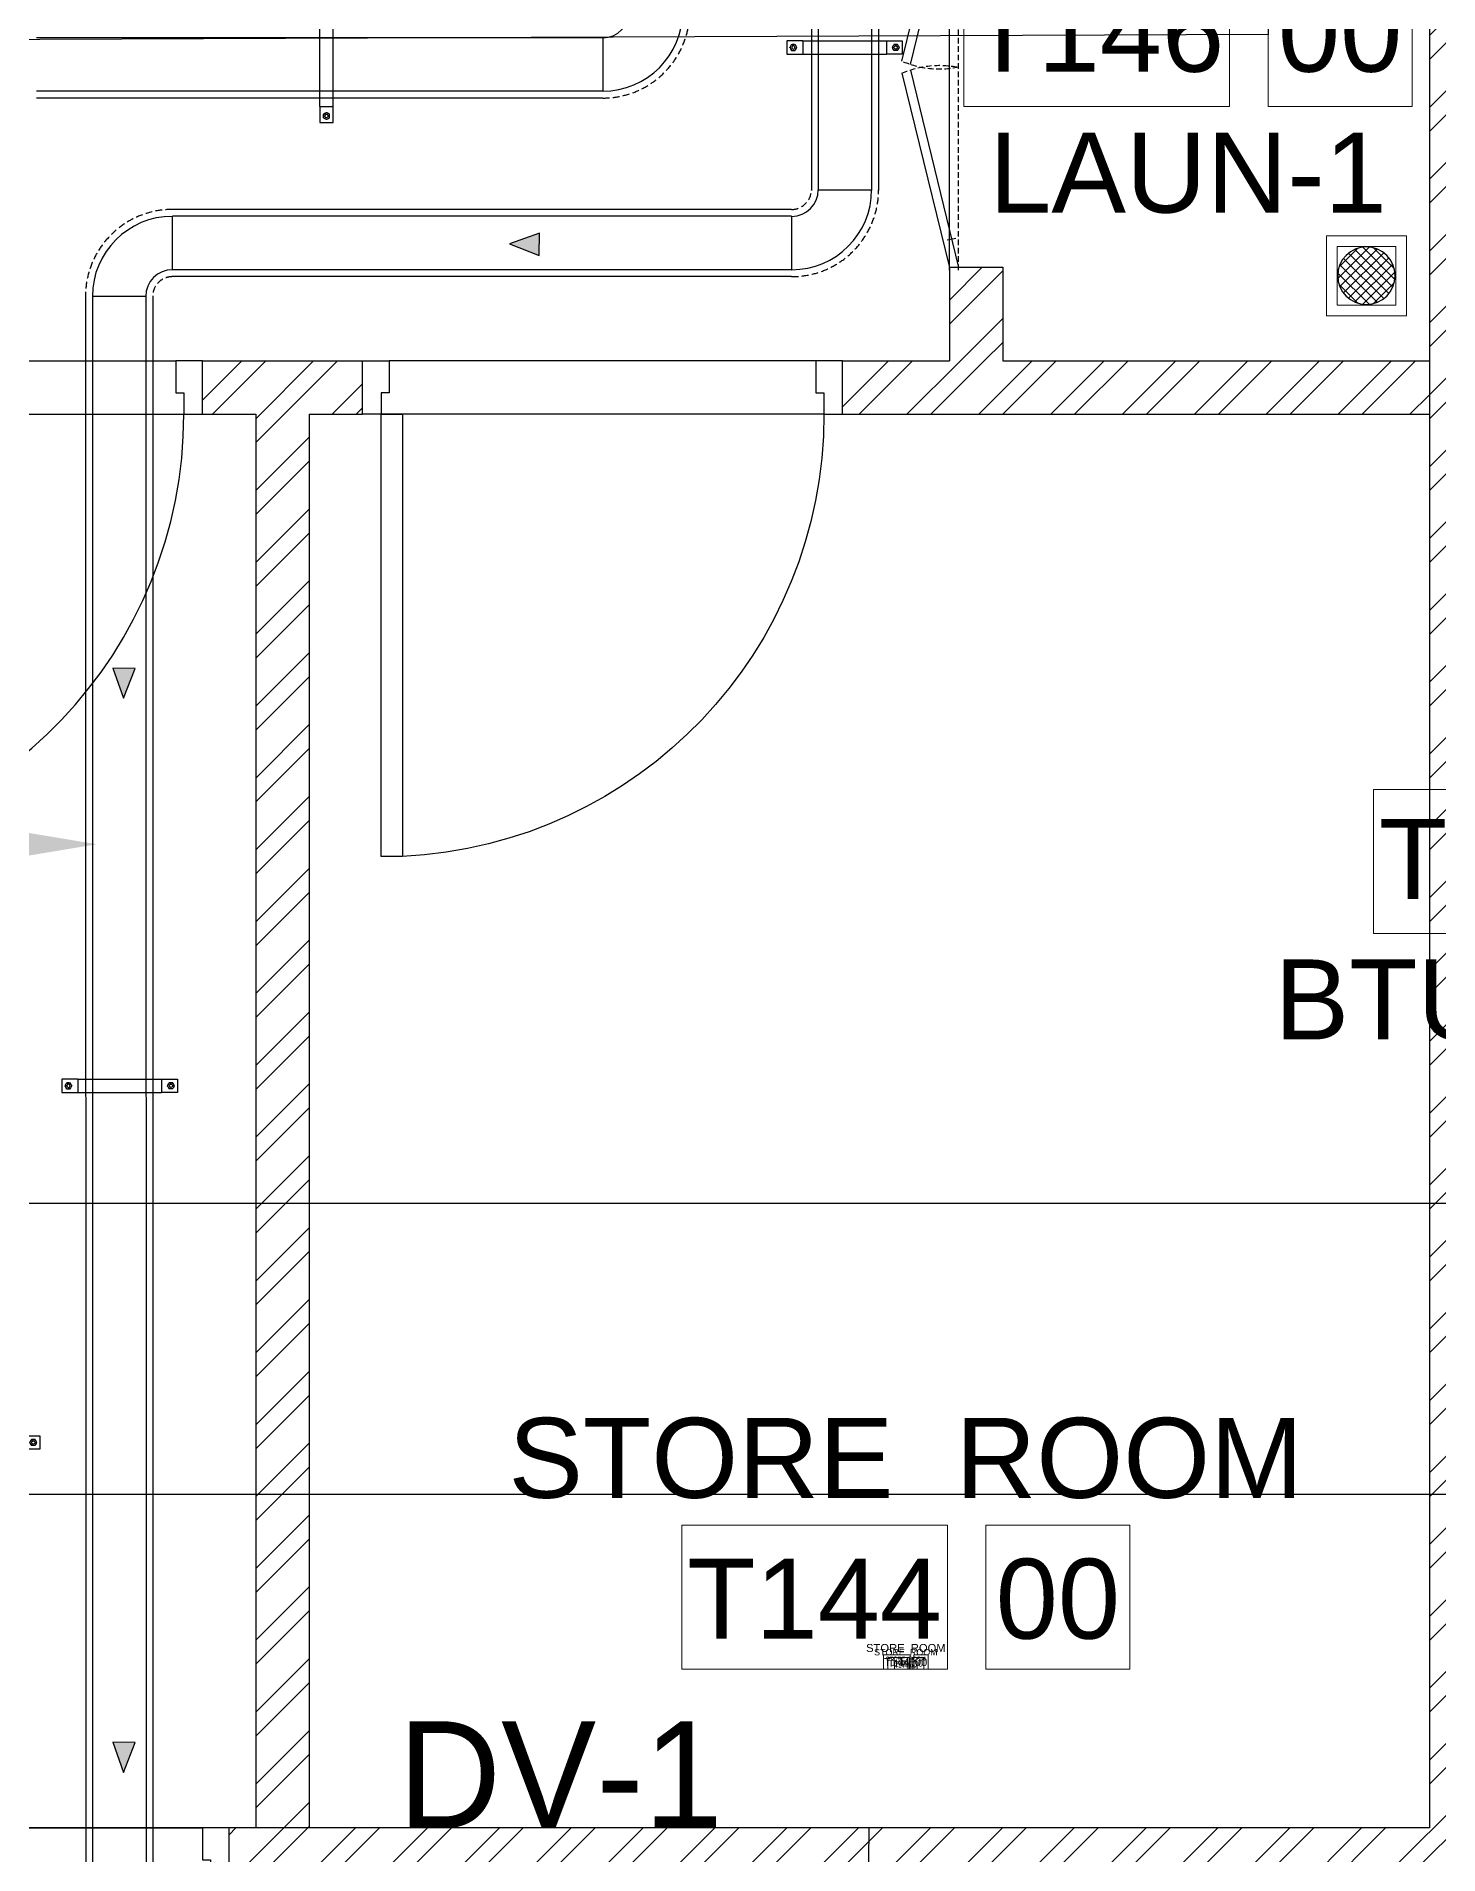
# Model space of a CAD drawing. Header units: millimetres. Extents: x -9226 to 166212, y -13 to 97274.
# Drawn here: x 34539 to 37167, y 36030 to 39438 of the extents above; entities that cross this region are included whole.
import ezdxf
from ezdxf.enums import TextEntityAlignment as Align

# ---------------------------------------------------------------- set-up
doc = ezdxf.new("R2010")
doc.units = ezdxf.units.MM
for name, pattern in [('01-AT-PLA Floor Plans$0$DASHED', [19.05, 12.7, -6.35]), ('23491-XR-AR-2ND FLOOR PLAN$0$23491-XR-AR-TYP FLOOR 3RD TO 18TH$0$23491-XR-AR-TYP-FLOOR$0$Zone-6_30May22$0$HIDDEN', [0.375, 0.25, -0.125]), ('HIDDEN', [9.525, 6.35, -3.175])]:
    doc.linetypes.add(name, pattern=pattern)
doc.layers.get('0').update_dxf_attribs({"color": 8})
for name, color, linetype in [('1.INS', 8, 'Continuous'), ('1.support 2', 7, 'Continuous'), ('23491-GN-XR-PLOT LIMIT$0$RETAIL', 8, 'Continuous'), ('23491-XR-AR-2ND FLOOR PLAN$0$23491-XR-AR-TYP FLOOR 3RD TO 18TH$0$23491-XR-AR-TYP-FLOOR$0$A-VM-FURNITURE', 8, 'Continuous'), ('23491-XR-AR-2ND FLOOR PLAN$0$23491-XR-AR-TYP FLOOR 3RD TO 18TH$0$NEC-DR-FIXTURES', 8, 'Continuous'), ('EAD', 30, 'Continuous'), ('ETA-AC-SUPPORT', 25, 'Continuous'), ('FAD', 3, 'Continuous'), ('INCHULATION', 253, 'Continuous'), ('VCD SHE', 7, 'Continuous')]:
    doc.layers.add(name, color=color, linetype=linetype)
for name, color, linetype, lineweight in [('1.TAGGING', 7, 'Continuous', 5), ('1.XREF', 8, 'Continuous', 9), ('23491-XR-AR-2ND FLOOR PLAN$0$23491-XR-AR-2ND FLOOR PLAN$0$23491-XR-AR-TYP-FLOOR$0$A-WALL-PATT', 8, 'Continuous', 5), ('23491-XR-AR-2ND FLOOR PLAN$0$23491-XR-AR-2ND FLOOR PLAN$0$23491-XR-AR-TYP-FLOOR$0$Zone-6_30May22$0$TYP$0$2B+G+19+R Typical Floor$0$A-DOOR', 8, 'Continuous', 25), ('23491-XR-AR-2ND FLOOR PLAN$0$23491-XR-AR-2ND FLOOR PLAN$0$A-WALL', 8, 'Continuous', 30), ('23491-XR-AR-2ND FLOOR PLAN$0$23491-XR-AR-TYP FLOOR 3RD TO 18TH$0$23491-XR-AR-TYP-FLOOR$0$Zone-6_30May22$0$WALL', 8, 'Continuous', 35), ('23491-XR-AR-2ND FLOOR PLAN$0$23491-XR-AR-TYP FLOOR 3RD TO 18TH$0$A-FLOR-IDEN', 8, 'Continuous', 9), ('23491-XR-AR-2ND FLOOR PLAN$0$23491-XR-AR-TYP FLOOR 3RD TO 18TH$0$A-FLOR-IDEN @ 10', 8, 'Continuous', 9), ('23491-XR-AR-2ND FLOOR PLAN$0$23491-XR-AR-TYP FLOOR 3RD TO 18TH$0$A-FLOR-IDEN @ 100', 8, 'Continuous', 9), ('23491-XR-AR-2ND FLOOR PLAN$0$23491-XR-AR-TYP FLOOR 3RD TO 18TH$0$A-FLOR-IDEN @ 5', 8, 'Continuous', 9), ('23491-XR-AR-2ND FLOOR PLAN$0$23491-XR-AR-TYP FLOOR 3RD TO 18TH$0$A-FLOR-IDEN @ 8', 8, 'Continuous', 9), ('23491-XR-AR-2ND FLOOR PLAN$0$A-FLOR-IDEN', 8, 'Continuous', 9), ('23491-XR-AR-2ND FLOOR PLAN$0$A-FLOR-IDEN @ 10', 8, 'Continuous', 9), ('23491-XR-AR-2ND FLOOR PLAN$0$A-FLOR-IDEN @ 100', 8, 'Continuous', 9), ('23491-XR-AR-2ND FLOOR PLAN$0$A-FLOR-IDEN @ 5', 8, 'Continuous', 9), ('23491-XR-AR-2ND FLOOR PLAN$0$A-FLOR-IDEN @ 8', 8, 'Continuous', 9), ('23491-XR-AR-2ND FLOOR PLAN$0$A-WALL', 8, 'Continuous', 30), ('23491-XR-AR-2ND FLOOR PLAN$0$A-WALL-CAVI', 8, 'Continuous', 15), ('A-ANNO-DIMS', 8, 'Continuous', 9)]:
    doc.layers.add(name, color=color, linetype=linetype, lineweight=lineweight)
doc.styles.add('23491-XR-AR-2ND FLOOR PLAN$0$23491-XR-AR-2ND FLOOR PLAN$0$SDC-TEXT_4_2', font='arial.ttf')
doc.styles.add('23491-XR-AR-2ND FLOOR PLAN$0$23491-XR-AR-TYP FLOOR 3RD TO 18TH$0$SDC-TEXT_4_2', font='arial.ttf')
doc.styles.add('23491-XR-AR-2ND FLOOR PLAN$0$SDC-TEXT_4_2', font='arial.ttf')
doc.styles.add('ROMANS', font='isocp.shx', dxfattribs={"width": 0.8})
doc.styles.add('SDC-TEXT-ARB', font='sdc-arb.shx', dxfattribs={"height": 0.5})
doc.dimstyles.new('JSE', dxfattribs={"dimtxt": 50, "dimasz": 150, "dimexe": 0.18, "dimexo": 0.0625, "dimgap": 50, "dimtad": 0, "dimdec": 0, "dimrnd": 5, "dimzin": 0, "dimdsep": 46, "dimtxsty": 'ROMANS', "dimcen": 0.09, "dimclrd": 7, "dimclre": 7, "dimclrt": 7, "dimadec": 0, "dimazin": 0, "dimtfac": 1, "dimtdec": 0, "dimtofl": 0, "dimtmove": 0, "dimatfit": 3, "dimfxl": 1, "dimtolj": 1, "dimtzin": 0, "dimarcsym": 1})
doc.dimstyles.new('JSE-1.25', dxfattribs={"dimtxt": 200, "dimasz": 150, "dimexe": 0.18, "dimexo": 0.0625, "dimgap": 20, "dimtad": 1, "dimdec": 0, "dimrnd": 5, "dimzin": 0, "dimdsep": 46, "dimtxsty": 'ROMANS', "dimcen": 0.09, "dimclrd": 256, "dimclre": 256, "dimclrt": 7, "dimadec": 0, "dimazin": 0, "dimtfac": 1, "dimtdec": 0, "dimtofl": 0, "dimtmove": 0, "dimatfit": 3, "dimfxl": 1, "dimtolj": 1, "dimtzin": 0, "dimarcsym": 0})

# ---------------------------------------------------------------- blocks, each defined once
blk = doc.blocks.new('23491-GN-XR-PLOT LIMIT')
at = {"layer": '23491-GN-XR-PLOT LIMIT$0$RETAIL', "color": 8}
blk.add_lwpolyline([(48271.7, 23525.6), (50500, 25555.4), (50500, 80172.6), (48692.6, 81480), (5000, 81480), (5000, 71480), (40000, 71480), (40000, 32256.2, 0.000401), (5000, 26236.7), (5000, 16088.4, -0.000496)], format="xyb", close=True, dxfattribs=at)
blk = doc.blocks.new('*U507')
at = {"color": 8, "linetype": 'ByBlock'}
for points in [[(1.3, 0), (-7, 0), (-7, 4.5), (1.3, 4.5)], [(2.5, 0), (7, 0), (7, 4.5), (2.5, 4.5)]]:
    blk.add_lwpolyline(points, close=True, dxfattribs=at)
at = {"color": 8, "linetype": 'ByBlock', "style": '23491-XR-AR-2ND FLOOR PLAN$0$SDC-TEXT_4_2'}
for tag, p in [('ROOM-NAME-2', (0, 9.95)), ('ROOM-NAME-1', (0, 6.6)), ('ROOM-NO.', (-2.85, 2.2)), ('ROOM-FINISH', (4.75, 2.2))]:
    blk.add_attdef(tag, text='', height=2.5, dxfattribs=at).set_placement(p, align=Align.MIDDLE_CENTER)
blk = doc.blocks.new('*U833')
at = {"layer": '23491-XR-AR-2ND FLOOR PLAN$0$A-FLOR-IDEN @ 10', "color": 8}
ref = blk.add_blockref('*U507', (37465, 38026.6, 0), dxfattribs=dict(at, xscale=-5.999999999999999, yscale=5.999999999999999, zscale=5.999999999999999, rotation=180))
ref.add_attrib('ROOM-NO.', 'T162', dxfattribs={"layer": '0', "color": 0, "linetype": 'ByBlock', "height": 15, "style": '23491-XR-AR-2ND FLOOR PLAN$0$SDC-TEXT_4_2'}).set_placement((37447.9, 38013.6, 0), align=Align.MIDDLE_CENTER)
ref.add_attrib('ROOM-FINISH', '00', dxfattribs={"layer": '0', "color": 0, "linetype": 'ByBlock', "height": 15, "style": '23491-XR-AR-2ND FLOOR PLAN$0$SDC-TEXT_4_2'}).set_placement((37493.5, 38013.6, 0), align=Align.MIDDLE_CENTER)
ref.add_attrib('ROOM-NAME-1', 'BTU METER', dxfattribs={"layer": '0', "color": 0, "linetype": 'ByBlock', "height": 15, "style": '23491-XR-AR-2ND FLOOR PLAN$0$SDC-TEXT_4_2'}).set_placement((37465, 37987.2, 0), align=Align.MIDDLE_CENTER)
at = {"layer": '23491-XR-AR-2ND FLOOR PLAN$0$A-FLOR-IDEN @ 100', "color": 8}
ref = blk.add_blockref('*U507', (37465, 38026.6, 0), dxfattribs=dict(at, xscale=-60, yscale=60, zscale=60, rotation=180))
ref.add_attrib('ROOM-NO.', 'T162', dxfattribs={"layer": '0', "color": 0, "linetype": 'ByBlock', "height": 150, "style": '23491-XR-AR-2ND FLOOR PLAN$0$SDC-TEXT_4_2'}).set_placement((37294, 37896.5, 0), align=Align.MIDDLE_CENTER)
ref.add_attrib('ROOM-FINISH', '00', dxfattribs={"layer": '0', "color": 0, "linetype": 'ByBlock', "height": 150, "style": '23491-XR-AR-2ND FLOOR PLAN$0$SDC-TEXT_4_2'}).set_placement((37750, 37896.5, 0), align=Align.MIDDLE_CENTER)
ref.add_attrib('ROOM-NAME-1', 'BTU METER', dxfattribs={"layer": '0', "color": 0, "linetype": 'ByBlock', "height": 150, "style": '23491-XR-AR-2ND FLOOR PLAN$0$SDC-TEXT_4_2'}).set_placement((37465, 37633.1, 0), align=Align.MIDDLE_CENTER)
at = {"layer": '23491-XR-AR-2ND FLOOR PLAN$0$A-FLOR-IDEN @ 5', "color": 8}
ref = blk.add_blockref('*U507', (37465, 38026.6, 0), dxfattribs=dict(at, xscale=-3, yscale=3, zscale=3, rotation=180))
ref.add_attrib('ROOM-NO.', 'T162', dxfattribs={"layer": '0', "color": 0, "linetype": 'ByBlock', "height": 7.5, "style": '23491-XR-AR-2ND FLOOR PLAN$0$SDC-TEXT_4_2'}).set_placement((37456.4, 38020.1, 0), align=Align.MIDDLE_CENTER)
ref.add_attrib('ROOM-FINISH', '00', dxfattribs={"layer": '0', "color": 0, "linetype": 'ByBlock', "height": 7.5, "style": '23491-XR-AR-2ND FLOOR PLAN$0$SDC-TEXT_4_2'}).set_placement((37479.2, 38020.1, 0), align=Align.MIDDLE_CENTER)
ref.add_attrib('ROOM-NAME-1', 'BTU METER', dxfattribs={"layer": '0', "color": 0, "linetype": 'ByBlock', "height": 7.5, "style": '23491-XR-AR-2ND FLOOR PLAN$0$SDC-TEXT_4_2'}).set_placement((37465, 38006.9, 0), align=Align.MIDDLE_CENTER)
at = {"layer": '23491-XR-AR-2ND FLOOR PLAN$0$A-FLOR-IDEN @ 8', "color": 8}
ref = blk.add_blockref('*U507', (37465, 38026.6, 0), dxfattribs=dict(at, xscale=-4.8, yscale=4.8, zscale=4.8, rotation=180))
ref.add_attrib('ROOM-NO.', 'T162', dxfattribs={"layer": '0', "color": 0, "linetype": 'ByBlock', "height": 12, "style": '23491-XR-AR-2ND FLOOR PLAN$0$SDC-TEXT_4_2'}).set_placement((37451.3, 38016.2, 0), align=Align.MIDDLE_CENTER)
ref.add_attrib('ROOM-FINISH', '00', dxfattribs={"layer": '0', "color": 0, "linetype": 'ByBlock', "height": 12, "style": '23491-XR-AR-2ND FLOOR PLAN$0$SDC-TEXT_4_2'}).set_placement((37487.8, 38016.2, 0), align=Align.MIDDLE_CENTER)
ref.add_attrib('ROOM-NAME-1', 'BTU METER', dxfattribs={"layer": '0', "color": 0, "linetype": 'ByBlock', "height": 12, "style": '23491-XR-AR-2ND FLOOR PLAN$0$SDC-TEXT_4_2'}).set_placement((37465, 37995.1, 0), align=Align.MIDDLE_CENTER)
blk = doc.blocks.new('*U514')
at = {"layer": '23491-XR-AR-2ND FLOOR PLAN$0$23491-XR-AR-2ND FLOOR PLAN$0$23491-XR-AR-TYP-FLOOR$0$Zone-6_30May22$0$TYP$0$2B+G+19+R Typical Floor$0$A-DOOR', "color": 8}
for p, q in [((0.765, 0), (0.035, 0)), ((0.75, -0.1), (0.05, -0.1))]:
    blk.add_line(p, q, dxfattribs=at)
blk.add_lwpolyline([(0.725, 0), (0.725, 0.7289), (0.765, 0.7289), (0.765, 0)], close=True, dxfattribs=at)
for points in [[(0.035, 0), (0, 0), (0, -0.1), (0.05, -0.1), (0.05, -0.04), (0.035, -0.04), (0.035, 0)], [(0.765, 0), (0.8, 0), (0.8, -0.1), (0.75, -0.1), (0.75, -0.04), (0.765, -0.04), (0.765, 0)]]:
    blk.add_lwpolyline(points, dxfattribs=at)
blk.add_arc((0.765, 0), 0.73, 93.1411, 180, dxfattribs=at)
blk = doc.blocks.new('*U517')
at = {"layer": '23491-XR-AR-2ND FLOOR PLAN$0$23491-XR-AR-2ND FLOOR PLAN$0$23491-XR-AR-TYP-FLOOR$0$Zone-6_30May22$0$TYP$0$2B+G+19+R Typical Floor$0$A-DOOR', "color": 8}
for p, q in [((0.865, 0), (0.035, 0)), ((0.85, -0.1), (0.05, -0.1))]:
    blk.add_line(p, q, dxfattribs=at)
blk.add_lwpolyline([(0.825, 0), (0.825, 0.829), (0.865, 0.829), (0.865, 0)], close=True, dxfattribs=at)
for points in [[(0.035, 0), (0, 0), (0, -0.1), (0.05, -0.1), (0.05, -0.04), (0.035, -0.04), (0.035, 0)], [(0.865, 0), (0.9, 0), (0.9, -0.1), (0.85, -0.1), (0.85, -0.04), (0.865, -0.04), (0.865, 0)]]:
    blk.add_lwpolyline(points, dxfattribs=at)
blk.add_arc((0.865, 0), 0.83, 92.7623, 180, dxfattribs=at)
blk = doc.blocks.new('23491-XR-AR-2ND FLOOR PLAN$0$23491-XR-AR-TYP FLOOR 3RD TO 18TH$0$23491-XR-AR-TYP-FLOOR$0$Zone-6_30May22$0$A$C4D1D3DB1')
at = {"layer": '23491-XR-AR-2ND FLOOR PLAN$0$23491-XR-AR-TYP FLOOR 3RD TO 18TH$0$23491-XR-AR-TYP-FLOOR$0$A-VM-FURNITURE', "color": 8, "linetype": '23491-XR-AR-2ND FLOOR PLAN$0$23491-XR-AR-TYP FLOOR 3RD TO 18TH$0$23491-XR-AR-TYP-FLOOR$0$Zone-6_30May22$0$HIDDEN', "ltscale": 0.05}
blk.add_line((0, -0.9), (0, 0), dxfattribs=at)
at = {"layer": '23491-XR-AR-2ND FLOOR PLAN$0$23491-XR-AR-TYP FLOOR 3RD TO 18TH$0$23491-XR-AR-TYP-FLOOR$0$A-VM-FURNITURE', "color": 8}
for p, q in [((0.1077, -0.4406), (0, 0)), ((0.1265, -0.4333), (0.0206, 0)), ((0.0206, -0.9), (0.0206, 0)), ((0.1077, -0.4529), (0, -0.8936)), ((0.1265, -0.4602), (0.0206, -0.8936)), ((0.0256, -0.8324), (0.006, -0.8282))]:
    blk.add_line(p, q, dxfattribs=at)
at = {"layer": '23491-XR-AR-2ND FLOOR PLAN$0$23491-XR-AR-TYP FLOOR 3RD TO 18TH$0$23491-XR-AR-TYP-FLOOR$0$A-VM-FURNITURE', "color": 8, "linetype": '23491-XR-AR-2ND FLOOR PLAN$0$23491-XR-AR-TYP FLOOR 3RD TO 18TH$0$23491-XR-AR-TYP-FLOOR$0$Zone-6_30May22$0$HIDDEN', "ltscale": 0.05}
for centre, start, end in [((0.0425, -0.2445), 258.1738, 293.9788), ((0.0425, -0.6491), 66.0212, 101.8262)]:
    blk.add_arc(centre, 0.2067, start, end, dxfattribs=at)
blk = doc.blocks.new('*U531')
at = {"color": 8, "linetype": 'ByBlock'}
for points in [[(1.3, 0), (-7, 0), (-7, 4.5), (1.3, 4.5)], [(2.5, 0), (7, 0), (7, 4.5), (2.5, 4.5)]]:
    blk.add_lwpolyline(points, close=True, dxfattribs=at)
at = {"color": 8, "linetype": 'ByBlock', "style": '23491-XR-AR-2ND FLOOR PLAN$0$23491-XR-AR-2ND FLOOR PLAN$0$SDC-TEXT_4_2'}
for tag, p in [('ROOM-NAME-2', (0, 9.95)), ('ROOM-NAME-1', (0, 6.6)), ('ROOM-NO.', (-2.85, 2.2)), ('ROOM-FINISH', (4.75, 2.2))]:
    blk.add_attdef(tag, text='', height=2.5, dxfattribs=at).set_placement(p, align=Align.MIDDLE_CENTER)
blk = doc.blocks.new('*U835')
at = {"layer": '23491-XR-AR-2ND FLOOR PLAN$0$A-FLOR-IDEN @ 10', "color": 8}
ref = blk.add_blockref('*U531', (36168.5, 36377.8, 0), dxfattribs=dict(at, xscale=5.999999999999999, yscale=5.999999999999999, zscale=5.999999999999999))
ref.add_attrib('ROOM-NO.', 'T144', dxfattribs={"layer": '0', "color": 0, "linetype": 'ByBlock', "height": 15, "style": '23491-XR-AR-2ND FLOOR PLAN$0$23491-XR-AR-2ND FLOOR PLAN$0$SDC-TEXT_4_2'}).set_placement((36151.4, 36391, 0), align=Align.MIDDLE_CENTER)
ref.add_attrib('ROOM-FINISH', '00', dxfattribs={"layer": '0', "color": 0, "linetype": 'ByBlock', "height": 15, "style": '23491-XR-AR-2ND FLOOR PLAN$0$23491-XR-AR-2ND FLOOR PLAN$0$SDC-TEXT_4_2'}).set_placement((36197, 36391, 0), align=Align.MIDDLE_CENTER)
ref.add_attrib('ROOM-NAME-1', 'STORE  ROOM', dxfattribs={"layer": '0', "color": 0, "linetype": 'ByBlock', "height": 15, "style": '23491-XR-AR-2ND FLOOR PLAN$0$23491-XR-AR-2ND FLOOR PLAN$0$SDC-TEXT_4_2'}).set_placement((36168.5, 36417.4, 0), align=Align.MIDDLE_CENTER)
at = {"layer": '23491-XR-AR-2ND FLOOR PLAN$0$A-FLOR-IDEN @ 100', "color": 8}
ref = blk.add_blockref('*U531', (36168.5, 36377.8, 0), dxfattribs=dict(at, xscale=60, yscale=60, zscale=60))
ref.add_attrib('ROOM-NO.', 'T144', dxfattribs={"layer": '0', "color": 0, "linetype": 'ByBlock', "height": 150, "style": '23491-XR-AR-2ND FLOOR PLAN$0$23491-XR-AR-2ND FLOOR PLAN$0$SDC-TEXT_4_2'}).set_placement((35997.5, 36509.8, 0), align=Align.MIDDLE_CENTER)
ref.add_attrib('ROOM-FINISH', '00', dxfattribs={"layer": '0', "color": 0, "linetype": 'ByBlock', "height": 150, "style": '23491-XR-AR-2ND FLOOR PLAN$0$23491-XR-AR-2ND FLOOR PLAN$0$SDC-TEXT_4_2'}).set_placement((36453.5, 36509.8, 0), align=Align.MIDDLE_CENTER)
ref.add_attrib('ROOM-NAME-1', 'STORE  ROOM', dxfattribs={"layer": '0', "color": 0, "linetype": 'ByBlock', "height": 150, "style": '23491-XR-AR-2ND FLOOR PLAN$0$23491-XR-AR-2ND FLOOR PLAN$0$SDC-TEXT_4_2'}).set_placement((36168.5, 36773.8, 0), align=Align.MIDDLE_CENTER)
at = {"layer": '23491-XR-AR-2ND FLOOR PLAN$0$A-FLOR-IDEN @ 5', "color": 8}
ref = blk.add_blockref('*U531', (36168.5, 36377.8, 0), dxfattribs=dict(at, xscale=3, yscale=3, zscale=3))
ref.add_attrib('ROOM-NO.', 'T144', dxfattribs={"layer": '0', "color": 0, "linetype": 'ByBlock', "height": 7.5, "style": '23491-XR-AR-2ND FLOOR PLAN$0$23491-XR-AR-2ND FLOOR PLAN$0$SDC-TEXT_4_2'}).set_placement((36160, 36384.4, 0), align=Align.MIDDLE_CENTER)
ref.add_attrib('ROOM-FINISH', '00', dxfattribs={"layer": '0', "color": 0, "linetype": 'ByBlock', "height": 7.5, "style": '23491-XR-AR-2ND FLOOR PLAN$0$23491-XR-AR-2ND FLOOR PLAN$0$SDC-TEXT_4_2'}).set_placement((36182.8, 36384.4, 0), align=Align.MIDDLE_CENTER)
ref.add_attrib('ROOM-NAME-1', 'STORE  ROOM', dxfattribs={"layer": '0', "color": 0, "linetype": 'ByBlock', "height": 7.5, "style": '23491-XR-AR-2ND FLOOR PLAN$0$23491-XR-AR-2ND FLOOR PLAN$0$SDC-TEXT_4_2'}).set_placement((36168.5, 36397.6, 0), align=Align.MIDDLE_CENTER)
at = {"layer": '23491-XR-AR-2ND FLOOR PLAN$0$A-FLOR-IDEN @ 8', "color": 8}
ref = blk.add_blockref('*U531', (36168.5, 36377.8, 0), dxfattribs=dict(at, xscale=4.8, yscale=4.8, zscale=4.8))
ref.add_attrib('ROOM-NO.', 'T144', dxfattribs={"layer": '0', "color": 0, "linetype": 'ByBlock', "height": 12, "style": '23491-XR-AR-2ND FLOOR PLAN$0$23491-XR-AR-2ND FLOOR PLAN$0$SDC-TEXT_4_2'}).set_placement((36154.9, 36388.4, 0), align=Align.MIDDLE_CENTER)
ref.add_attrib('ROOM-FINISH', '00', dxfattribs={"layer": '0', "color": 0, "linetype": 'ByBlock', "height": 12, "style": '23491-XR-AR-2ND FLOOR PLAN$0$23491-XR-AR-2ND FLOOR PLAN$0$SDC-TEXT_4_2'}).set_placement((36191.3, 36388.4, 0), align=Align.MIDDLE_CENTER)
ref.add_attrib('ROOM-NAME-1', 'STORE  ROOM', dxfattribs={"layer": '0', "color": 0, "linetype": 'ByBlock', "height": 12, "style": '23491-XR-AR-2ND FLOOR PLAN$0$23491-XR-AR-2ND FLOOR PLAN$0$SDC-TEXT_4_2'}).set_placement((36168.5, 36409.5, 0), align=Align.MIDDLE_CENTER)
blk = doc.blocks.new('*U506')
at = {"color": 8, "linetype": 'ByBlock'}
for points in [[(1.3, 0), (-7, 0), (-7, 4.5), (1.3, 4.5)], [(2.5, 0), (7, 0), (7, 4.5), (2.5, 4.5)]]:
    blk.add_lwpolyline(points, close=True, dxfattribs=at)
at = {"color": 8, "linetype": 'ByBlock', "style": '23491-XR-AR-2ND FLOOR PLAN$0$23491-XR-AR-TYP FLOOR 3RD TO 18TH$0$SDC-TEXT_4_2'}
for tag, p in [('ROOM-NAME-2', (0, 9.95)), ('ROOM-NAME-1', (0, 6.6)), ('ROOM-NO.', (-2.85, 2.2)), ('ROOM-FINISH', (4.75, 2.2))]:
    blk.add_attdef(tag, text='', height=2.5, dxfattribs=at).set_placement(p, align=Align.MIDDLE_CENTER)
blk = doc.blocks.new('*U836')
at = {"layer": '23491-XR-AR-2ND FLOOR PLAN$0$23491-XR-AR-TYP FLOOR 3RD TO 18TH$0$A-FLOR-IDEN @ 10', "color": 8}
ref = blk.add_blockref('*U506', (36697.4, 39577.2, -3), dxfattribs=dict(at, xscale=-6.000000000000001, yscale=6.000000000000001, zscale=6.000000000000001, rotation=180))
ref.add_attrib('ROOM-NO.', 'T146', dxfattribs={"layer": '0', "color": 0, "linetype": 'ByBlock', "height": 15, "style": '23491-XR-AR-2ND FLOOR PLAN$0$23491-XR-AR-TYP FLOOR 3RD TO 18TH$0$SDC-TEXT_4_2'}).set_placement((36680.3, 39564.2, -3), align=Align.MIDDLE_CENTER)
ref.add_attrib('ROOM-FINISH', '00', dxfattribs={"layer": '0', "color": 0, "linetype": 'ByBlock', "height": 15, "style": '23491-XR-AR-2ND FLOOR PLAN$0$23491-XR-AR-TYP FLOOR 3RD TO 18TH$0$SDC-TEXT_4_2'}).set_placement((36726, 39564.2, -3), align=Align.MIDDLE_CENTER)
ref.add_attrib('ROOM-NAME-1', 'LAUN-1', dxfattribs={"layer": '0', "color": 0, "linetype": 'ByBlock', "height": 15, "style": '23491-XR-AR-2ND FLOOR PLAN$0$23491-XR-AR-TYP FLOOR 3RD TO 18TH$0$SDC-TEXT_4_2'}).set_placement((36697.4, 39537.8, -3), align=Align.MIDDLE_CENTER)
at = {"layer": '23491-XR-AR-2ND FLOOR PLAN$0$23491-XR-AR-TYP FLOOR 3RD TO 18TH$0$A-FLOR-IDEN @ 100', "color": 8}
ref = blk.add_blockref('*U506', (36697.4, 39577.2, -3), dxfattribs=dict(at, xscale=-60.00000000000001, yscale=60.00000000000001, zscale=60.00000000000001, rotation=180))
ref.add_attrib('ROOM-NO.', 'T146', dxfattribs={"layer": '0', "color": 0, "linetype": 'ByBlock', "height": 150, "style": '23491-XR-AR-2ND FLOOR PLAN$0$23491-XR-AR-TYP FLOOR 3RD TO 18TH$0$SDC-TEXT_4_2'}).set_placement((36526.4, 39447.1, -3), align=Align.MIDDLE_CENTER)
ref.add_attrib('ROOM-FINISH', '00', dxfattribs={"layer": '0', "color": 0, "linetype": 'ByBlock', "height": 150, "style": '23491-XR-AR-2ND FLOOR PLAN$0$23491-XR-AR-TYP FLOOR 3RD TO 18TH$0$SDC-TEXT_4_2'}).set_placement((36982.5, 39447.1, -3), align=Align.MIDDLE_CENTER)
ref.add_attrib('ROOM-NAME-1', 'LAUN-1', dxfattribs={"layer": '0', "color": 0, "linetype": 'ByBlock', "height": 150, "style": '23491-XR-AR-2ND FLOOR PLAN$0$23491-XR-AR-TYP FLOOR 3RD TO 18TH$0$SDC-TEXT_4_2'}).set_placement((36697.4, 39183.1, -3), align=Align.MIDDLE_CENTER)
at = {"layer": '23491-XR-AR-2ND FLOOR PLAN$0$23491-XR-AR-TYP FLOOR 3RD TO 18TH$0$A-FLOR-IDEN @ 5', "color": 8}
ref = blk.add_blockref('*U506', (36697.4, 39577.2, -3), dxfattribs=dict(at, xscale=-3, yscale=3, zscale=3, rotation=180))
ref.add_attrib('ROOM-NO.', 'T146', dxfattribs={"layer": '0', "color": 0, "linetype": 'ByBlock', "height": 7.5, "style": '23491-XR-AR-2ND FLOOR PLAN$0$23491-XR-AR-TYP FLOOR 3RD TO 18TH$0$SDC-TEXT_4_2'}).set_placement((36688.9, 39570.7, -3), align=Align.MIDDLE_CENTER)
ref.add_attrib('ROOM-FINISH', '00', dxfattribs={"layer": '0', "color": 0, "linetype": 'ByBlock', "height": 7.5, "style": '23491-XR-AR-2ND FLOOR PLAN$0$23491-XR-AR-TYP FLOOR 3RD TO 18TH$0$SDC-TEXT_4_2'}).set_placement((36711.7, 39570.7, -3), align=Align.MIDDLE_CENTER)
ref.add_attrib('ROOM-NAME-1', 'LAUN-1', dxfattribs={"layer": '0', "color": 0, "linetype": 'ByBlock', "height": 7.5, "style": '23491-XR-AR-2ND FLOOR PLAN$0$23491-XR-AR-TYP FLOOR 3RD TO 18TH$0$SDC-TEXT_4_2'}).set_placement((36697.4, 39557.5, -3), align=Align.MIDDLE_CENTER)
at = {"layer": '23491-XR-AR-2ND FLOOR PLAN$0$23491-XR-AR-TYP FLOOR 3RD TO 18TH$0$A-FLOR-IDEN @ 8', "color": 8}
ref = blk.add_blockref('*U506', (36697.4, 39577.2, -3), dxfattribs=dict(at, xscale=-4.800000000000001, yscale=4.800000000000001, zscale=4.800000000000001, rotation=180))
ref.add_attrib('ROOM-NO.', 'T146', dxfattribs={"layer": '0', "color": 0, "linetype": 'ByBlock', "height": 12, "style": '23491-XR-AR-2ND FLOOR PLAN$0$23491-XR-AR-TYP FLOOR 3RD TO 18TH$0$SDC-TEXT_4_2'}).set_placement((36683.8, 39566.8, -3), align=Align.MIDDLE_CENTER)
ref.add_attrib('ROOM-FINISH', '00', dxfattribs={"layer": '0', "color": 0, "linetype": 'ByBlock', "height": 12, "style": '23491-XR-AR-2ND FLOOR PLAN$0$23491-XR-AR-TYP FLOOR 3RD TO 18TH$0$SDC-TEXT_4_2'}).set_placement((36720.3, 39566.8, -3), align=Align.MIDDLE_CENTER)
ref.add_attrib('ROOM-NAME-1', 'LAUN-1', dxfattribs={"layer": '0', "color": 0, "linetype": 'ByBlock', "height": 12, "style": '23491-XR-AR-2ND FLOOR PLAN$0$23491-XR-AR-TYP FLOOR 3RD TO 18TH$0$SDC-TEXT_4_2'}).set_placement((36697.4, 39545.7, -3), align=Align.MIDDLE_CENTER)
blk = doc.blocks.new('23491-XR-AR-2ND FLOOR PLAN$0$23491-XR-AR-TYP FLOOR 3RD TO 18TH$0$A$C9ddd01cc')
at = {"layer": '23491-XR-AR-2ND FLOOR PLAN$0$23491-XR-AR-TYP FLOOR 3RD TO 18TH$0$NEC-DR-FIXTURES', "linetype": 'ByBlock'}
h = blk.add_hatch(dxfattribs=at)
h.set_pattern_fill('_USER', color=8, scale=17.945026, angle=163.5932, style=0, double=1, pattern_type=0)
h.set_pattern_definition([(45, (-596980.314, -23271.093), (-12.6890497, 12.6890497), []), (135, (-596980.314, -23271.093), (-12.6890497, -12.6890497), [])])
h.paths.add_polyline_path([(100, 171.8, 1), (100, 28.2, 1)])
at = {"layer": '23491-XR-AR-2ND FLOOR PLAN$0$23491-XR-AR-TYP FLOOR 3RD TO 18TH$0$NEC-DR-FIXTURES', "color": 8, "lineweight": 0, "ltscale": 0.5}
for points in [[(0, 0), (0, 200), (200, 200), (200, 0)], [(173.3, 173.3), (173.3, 26.7), (26.7, 26.7), (26.7, 173.3)]]:
    blk.add_lwpolyline(points, close=True, dxfattribs=at)
at = {"layer": '23491-XR-AR-2ND FLOOR PLAN$0$23491-XR-AR-TYP FLOOR 3RD TO 18TH$0$NEC-DR-FIXTURES', "color": 8, "linetype": 'ByBlock'}
blk.add_circle((100, 100), 71.8, dxfattribs=at)
blk = doc.blocks.new('*U519')
at = {"layer": '23491-XR-AR-2ND FLOOR PLAN$0$23491-XR-AR-2ND FLOOR PLAN$0$23491-XR-AR-TYP-FLOOR$0$Zone-6_30May22$0$TYP$0$2B+G+19+R Typical Floor$0$A-DOOR', "color": 8}
for p, q in [((0.865, 0), (0.035, 0)), ((0.85, -0.1), (0.05, -0.1))]:
    blk.add_line(p, q, dxfattribs=at)
blk.add_lwpolyline([(0.075, 0), (0.075, 0.829), (0.035, 0.829), (0.035, 0)], close=True, dxfattribs=at)
for points in [[(0.035, 0), (0, 0), (0, -0.1), (0.05, -0.1), (0.05, -0.04), (0.035, -0.04), (0.035, 0)], [(0.865, 0), (0.9, 0), (0.9, -0.1), (0.85, -0.1), (0.85, -0.04), (0.865, -0.04), (0.865, 0)]]:
    blk.add_lwpolyline(points, dxfattribs=at)
blk.add_arc((0.035, 0), 0.83, 360, 87.2377, dxfattribs=at)
blk = doc.blocks.new('23491-XR-AR-2ND FLOOR PLAN')
at = {"layer": '23491-XR-AR-2ND FLOOR PLAN$0$23491-XR-AR-2ND FLOOR PLAN$0$23491-XR-AR-TYP-FLOOR$0$A-WALL-PATT'}
h = blk.add_hatch(dxfattribs=at)
h.set_pattern_fill('ANSI32', color=8, scale=10)
h.paths.add_polyline_path([(37250, 39930), (37250, 39480), (37750, 39480), (37750, 39930)], flags=16)
h.paths.add_polyline_path([(36049.8, 34179.7), (36150, 34179.8), (36150, 34630), (36850, 34630), (36850, 34179.8), (37000, 34179.8), (37000.3, 35979.5), (37750, 35979.5), (37750, 34179.6), (37850, 34179.9), (37850, 36080), (37250, 36080), (37250, 39380), (37850, 39380), (37850, 40080), (36350, 40080), (36350, 41010), (36250, 41010), (36250, 39755.5), (36350, 39755.5), (36350, 39930), (37150, 39930), (37150, 36080), (34900, 36080), (34900, 35980), (36850, 35980), (36850, 34730), (36049.8, 34730)])
h = blk.add_hatch(dxfattribs=at)
h.set_pattern_fill('ANSI32', color=8, scale=10)
h.paths.add_polyline_path([(36350, 39005.5), (36250, 39005.5), (36250, 38830), (36350, 38830)])
h = blk.add_hatch(dxfattribs=at)
h.set_pattern_fill('ANSI32', color=8, scale=10)
h.paths.add_polyline_path([(34850, 38830), (34850, 38730), (34950, 38730), (34950, 36080), (35050, 36080), (35050, 38730), (35150, 38730), (35150, 38830)])
h = blk.add_hatch(dxfattribs=at)
h.set_pattern_fill('ANSI32', color=8, scale=10)
h.paths.add_polyline_path([(37150, 38730), (36050, 38730), (36050, 38830), (37150, 38830)])
at = {"layer": '23491-XR-AR-2ND FLOOR PLAN$0$23491-XR-AR-2ND FLOOR PLAN$0$A-WALL', "color": 8}
for p, q in [((36250, 39005.5), (36250, 38830)), ((36250, 39005.5), (36350, 39005.5)), ((36350, 39005.5), (36350, 38830)), ((37150, 38930, 0), (37150, 38830, 0)), ((34850, 38830), (35150, 38830)), ((34850, 38730), (34850, 38830)), ((36050, 38830), (36250, 38830)), ((36350, 38830), (37150, 38830)), ((34850, 38730), (34950, 38730)), ((34950, 38730), (34950, 36080)), ((35050, 38730), (35050, 36080)), ((36050, 38730), (37150, 38730)), ((37150, 38730, 0), (37150, 36080, 0)), ((37150, 38730, 0), (37150, 36080, 0)), ((34950, 36080, 0), (34900, 36080, 0)), ((37150, 36080, 0), (35050, 36080, 0))]:
    blk.add_line(p, q, dxfattribs=at)
at = {"layer": '23491-XR-AR-2ND FLOOR PLAN$0$23491-XR-AR-2ND FLOOR PLAN$0$A-WALL', "color": 8, "elevation": 0}
blk.add_lwpolyline([(37150, 39930), (37150, 38930)], dxfattribs=at)
at = {"layer": '23491-XR-AR-2ND FLOOR PLAN$0$23491-XR-AR-2ND FLOOR PLAN$0$A-WALL', "color": 8}
blk.add_lwpolyline([(35050, 38730), (35150, 38730), (35150, 38830)], dxfattribs=at)
at = {"layer": '23491-XR-AR-2ND FLOOR PLAN$0$A-WALL', "color": 8}
blk.add_line((37150, 38930, 0), (37150, 36080, 0), dxfattribs=at)
at = {"layer": '23491-XR-AR-2ND FLOOR PLAN$0$23491-XR-AR-2ND FLOOR PLAN$0$23491-XR-AR-TYP-FLOOR$0$Zone-6_30May22$0$TYP$0$2B+G+19+R Typical Floor$0$A-DOOR', "color": 8}
for name, p, xscale, yscale, zscale, rotation in [('*U517', (34850, 38730, 0), 1000.000000000021, 1000.000000000021, 1000.000000000021, 180), ('*U519', (35150, 38730, 0), -1000.000000000021, 1000.000000000021, 1000.000000000021, 180), ('*U514', (34900, 35980, 0), 1000, 1000, 1000, 179.9994302955836)]:
    blk.add_blockref(name, p, dxfattribs=dict(at, xscale=xscale, yscale=yscale, zscale=zscale, rotation=rotation))
at = {"layer": '23491-XR-AR-2ND FLOOR PLAN$0$23491-XR-AR-TYP FLOOR 3RD TO 18TH$0$23491-XR-AR-TYP-FLOOR$0$Zone-6_30May22$0$WALL', "color": 8, "xscale": -839.3458823570452, "yscale": 839.3458823570452, "zscale": 839.3458823570452}
blk.add_blockref('23491-XR-AR-2ND FLOOR PLAN$0$23491-XR-AR-TYP FLOOR 3RD TO 18TH$0$23491-XR-AR-TYP-FLOOR$0$Zone-6_30May22$0$A$C4D1D3DB1', (36267.3, 39755.5, 0), dxfattribs=at)
at = {"layer": '23491-XR-AR-2ND FLOOR PLAN$0$23491-XR-AR-TYP FLOOR 3RD TO 18TH$0$A-FLOR-IDEN'}
blk.add_blockref('*U836', (0, 0), dxfattribs=at)
at = {"layer": '23491-XR-AR-2ND FLOOR PLAN$0$23491-XR-AR-TYP FLOOR 3RD TO 18TH$0$NEC-DR-FIXTURES', "color": 8, "xscale": -0.7499999999999932, "yscale": 0.7499999999999932, "zscale": 0.7499999999999932, "rotation": 180}
blk.add_blockref('23491-XR-AR-2ND FLOOR PLAN$0$23491-XR-AR-TYP FLOOR 3RD TO 18TH$0$A$C9ddd01cc', (36956.9, 39064.8, 0), dxfattribs=at)
at = {"layer": '23491-XR-AR-2ND FLOOR PLAN$0$A-FLOR-IDEN'}
for name in ['*U833', '*U835']:
    blk.add_blockref(name, (0, 0), dxfattribs=at)
at = {"layer": '23491-XR-AR-2ND FLOOR PLAN$0$A-WALL-CAVI', "color": 8}
blk.add_blockref('23491-GN-XR-PLOT LIMIT', (0, 0), dxfattribs=at)
blk = doc.blocks.new('XREF')
at = {"layer": 'A-ANNO-DIMS', "color": 8}
blk.add_blockref('23491-XR-AR-2ND FLOOR PLAN', (0, 0), dxfattribs=at)
blk = doc.blocks.new('HVAC-VOL-SPD-S01-M-01-0400 R-01$0$HVAC-VOL-SPD-S01-M-01-0400 R-01$0$A$C2F9C6816')
blk.add_hatch(color=256).paths.add_polyline_path([(-199, -79), (-399, -154), (-199, -229)])
for p, q in [((-199, -79), (-399, -154)), ((-199, -229), (-199, -79)), ((-399, -154), (-199, -229))]:
    blk.add_line(p, q)
blk = doc.blocks.new('t')
at = {"layer": 'ETA-AC-SUPPORT', "color": 7, "linetype": 'HIDDEN', "ltscale": 0.3, "extrusion": (2.40653e-07, 5.25136e-08, 1)}
for p, q in [((4429.3, -9484.4, 0), (4379.3, -9484.4, 0)), ((4392.9, -9513, 0), (4404.3, -9506.4, 0)), ((4392.9, -9526.2, 0), (4392.9, -9513, 0)), ((4392.9, -9526.2, 0), (4404.3, -9532.9, 0)), ((4415.8, -9513, 0), (4404.3, -9506.4, 0)), ((4415.8, -9526.2, 0), (4404.3, -9532.9, 0)), ((4415.8, -9526.2, 0), (4415.8, -9513, 0))]:
    blk.add_line(p, q, dxfattribs=at)
at = {"layer": 'ETA-AC-SUPPORT', "color": 7, "linetype": 'Continuous', "ltscale": 0.3, "extrusion": (2.40653e-07, 5.25136e-08, 1), "elevation": 0}
blk.add_lwpolyline([(4429.3, -9484.4), (4429.3, -9543.9), (4379.3, -9543.9), (4379.3, -9484.4)], dxfattribs=at)
at = {"layer": 'ETA-AC-SUPPORT', "color": 7, "linetype": 'HIDDEN', "ltscale": 0.3, "extrusion": (2.40653e-07, 5.25136e-08, 1)}
for radius in [11.5, 6]:
    blk.add_circle((4404.3, -9519.6, 0), radius, dxfattribs=at)
blk = doc.blocks.new('*U554')
at = {"layer": 'ETA-AC-SUPPORT', "color": 7, "linetype": 'Continuous', "ltscale": 0.3, "extrusion": (2.40653e-07, 5.25136e-08, 1)}
for p, q in [((4404.3, -9357.5, 0), (4404.3, -9514.1, 0)), ((4429.3, -9357.5, 0), (4429.3, -9514.1, 0))]:
    blk.add_line(p, q, dxfattribs=at)
at = {"color": 7, "linetype": 'Continuous', "xscale": -0.5, "yscale": 0.5, "zscale": 0.5, "rotation": 180}
blk.add_blockref('t', (2214.7, -14099.7, 0), dxfattribs=at)
at = {"color": 7, "linetype": 'Continuous', "xscale": 0.5, "yscale": 0.5, "zscale": 0.5}
blk.add_blockref('t', (2214.7, -4771.9, 0), dxfattribs=at)

msp = doc.modelspace()

# ---------------------------------------------------------------- block references
at = {"layer": '1.XREF'}
msp.add_blockref('XREF', (0, 0), dxfattribs=at)

# ---------------------------------------------------------------- next in the draw order: linework, layer by layer
at = {"layer": '1.INS', "color": 7}
msp.add_lwpolyline([(36851.1, 40535.2), (36847.5, 39442.2), (30399.9, 39415.5)], dxfattribs=at)
at = {"layer": '1.INS'}
for points, elevation in [([(35991.4, 40522.3), (35991.4, 39149.3)], 0), ([(36117.4, 40522.3), (36117.4, 39149.3)], 0), ([(35600.4, 39322.8), (34538.6, 39322.8)], 0.2), ([(35954.4, 39114.1), (34793.6, 39114.1)], 0), ([(35954.4, 38988), (34793.6, 38988)], 0), ([(34630.6, 38951), (34631.1, 35950.3)], 0), ([(34756.6, 38951.1), (34757.1, 35950.4)], 0)]:
    msp.add_lwpolyline(points, dxfattribs=dict(at, elevation=elevation))
at = {"layer": '1.INS', "color": 7}
msp.add_solid([(34451.8, 37957.3), (34651.8, 37924), (34451.8, 37890.7)], dxfattribs=at)
at = {"layer": 'EAD', "elevation": 0.2}
for points in [[(35600.4, 39435.8), (34538.6, 39435.8)], [(35600.4, 39335.8), (34538.6, 39335.8)]]:
    msp.add_lwpolyline(points, dxfattribs=at)
at = {"layer": 'EAD', "extrusion": (4.02055e-07, -3.5195e-05, 1), "elevation": -1.2}
msp.add_lwpolyline([(35600.4, 39435.8), (35600.4, 39335.8)], dxfattribs=at)
at = {"layer": 'EAD', "extrusion": (4.02055e-07, -3.5195e-05, 1)}
for radius in [150, 50]:
    msp.add_arc((35600.4, 39485.8, -1.2), radius, 270, 0, dxfattribs=at)
at = {"layer": 'FAD', "elevation": 0}
for points in [[(36004.4, 40522.3), (36004.4, 39149.3)], [(36104.4, 40522.3), (36104.4, 39149.3)], [(35954.4, 39101.1), (34793.6, 39101.1)], [(35954.4, 39001), (34793.6, 39001)], [(34643.6, 38951), (34644.1, 35950.4)], [(34743.6, 38951), (34744.1, 35950.4)]]:
    msp.add_lwpolyline(points, dxfattribs=at)
at = {"layer": 'FAD', "extrusion": (4.02055e-07, -3.5195e-05, 1), "elevation": -1.4}
for points in [[(36004.4, 39151), (36104.4, 39151)], [(35954.4, 39101), (35954.4, 39001)]]:
    msp.add_lwpolyline(points, dxfattribs=at)
at = {"layer": 'FAD', "extrusion": (-4.02055e-07, 3.5195e-05, 1), "elevation": 1.3}
for points in [[(34793.6, 39001), (34793.6, 39101)], [(34743.6, 38951), (34643.6, 38951)]]:
    msp.add_lwpolyline(points, dxfattribs=at)
at = {"layer": 'FAD', "extrusion": (4.02055e-07, -3.5195e-05, 1)}
for radius in [150, 50]:
    msp.add_arc((35954.4, 39151, -1.4), radius, 270, 0, dxfattribs=at)
at = {"layer": 'FAD', "extrusion": (-4.02055e-07, 3.5195e-05, 1)}
for radius in [150, 50]:
    msp.add_arc((34793.6, 38951, 1.3), radius, 90, 180, dxfattribs=at)
at = {"layer": 'INCHULATION', "linetype": '01-AT-PLA Floor Plans$0$DASHED', "extrusion": (4.02055e-07, -3.5195e-05, 1)}
for centre, radius in [((35600.4, 39485.8, -1.2), 163), ((35954.4, 39151, -1.4), 163), ((35954.4, 39151, -1.4), 37)]:
    msp.add_arc(centre, radius, 270, 0, dxfattribs=at)
at = {"layer": 'INCHULATION', "linetype": '01-AT-PLA Floor Plans$0$DASHED', "extrusion": (-4.02055e-07, 3.5195e-05, 1)}
for radius in [163, 37]:
    msp.add_arc((34793.6, 38951, 1.3), radius, 90, 180, dxfattribs=at)

# ---------------------------------------------------------------- next in the draw order: block references
at = {"layer": '1.support 2', "linetype": 'ByBlock', "extrusion": (4.02055e-07, -3.5195e-05, 1), "xscale": 1.001591528757322, "yscale": 1.001591528757322, "zscale": 1.001591528757322, "rotation": 180}
msp.add_blockref('*U554', (39506.4, 29934.4, -1.4), dxfattribs=at)
at = {"layer": '1.support 2', "linetype": 'ByBlock', "extrusion": (-3.5195e-05, -4.02055e-07, 1), "xscale": 1.001591528757322, "yscale": 1.001591528757322, "zscale": 1.001591528757322, "rotation": 89.99999999918921}
for p in [(26602.7, 34993.7, -1.3), (25243.9, 33047.4, -1.2), (24985.9, 32378.6, -1.2)]:
    msp.add_blockref('*U554', p, dxfattribs=at)
at = {"layer": 'FAD', "color": 3, "extrusion": (-3.46539e-05, 6.16134e-06, 1), "xscale": 0.2806605134667016, "yscale": 0.2806605134667016, "zscale": 0.2806605134667016, "rotation": 359.1074912662137}
msp.add_blockref('HVAC-VOL-SPD-S01-M-01-0400 R-01$0$HVAC-VOL-SPD-S01-M-01-0400 R-01$0$A$C2F9C6816', (35538, 39091.1, -1), dxfattribs=at)
at = {"layer": 'FAD', "color": 3, "extrusion": (-6.16134e-06, -3.46539e-05, 1), "xscale": 0.2806605134667017, "yscale": 0.2806605134667017, "zscale": 0.2806605134667017, "rotation": 89.10749125398021}
for p in [(34660.5, 38310.3, -1.5), (34660.5, 36296.9, -1.5)]:
    msp.add_blockref('HVAC-VOL-SPD-S01-M-01-0400 R-01$0$HVAC-VOL-SPD-S01-M-01-0400 R-01$0$A$C2F9C6816', p, dxfattribs=at)

# ---------------------------------------------------------------- next in the draw order: texts
at = {"layer": 'VCD SHE', "style": 'SDC-TEXT-ARB'}
msp.add_text('DV-1', height=200, dxfattribs=at).set_placement((35216.5, 36080, 0))

# ---------------------------------------------------------------- next in the draw order: leaders
at = {"layer": '1.INS'}
msp.add_leader([(38365.5, 36705.2), (30399.9, 36705.2)], dimstyle='JSE', override={"dimgap": 50, "dimtad": 0}, dxfattribs=at)
at = {"layer": '1.TAGGING', "color": 6}
for points in [[(37281.3, 40509.7, 0), (37281.3, 37250.7, 0), (27250, 37250.7, 0)], [(36094.8, 35702.2, 0), (36100, 36080, 0), (27250, 36080, 0)]]:
    msp.add_leader(points, dimstyle='JSE-1.25', override={"dimgap": 20, "dimtad": 0}, dxfattribs=at)

doc.saveas('drawing.dxf')
